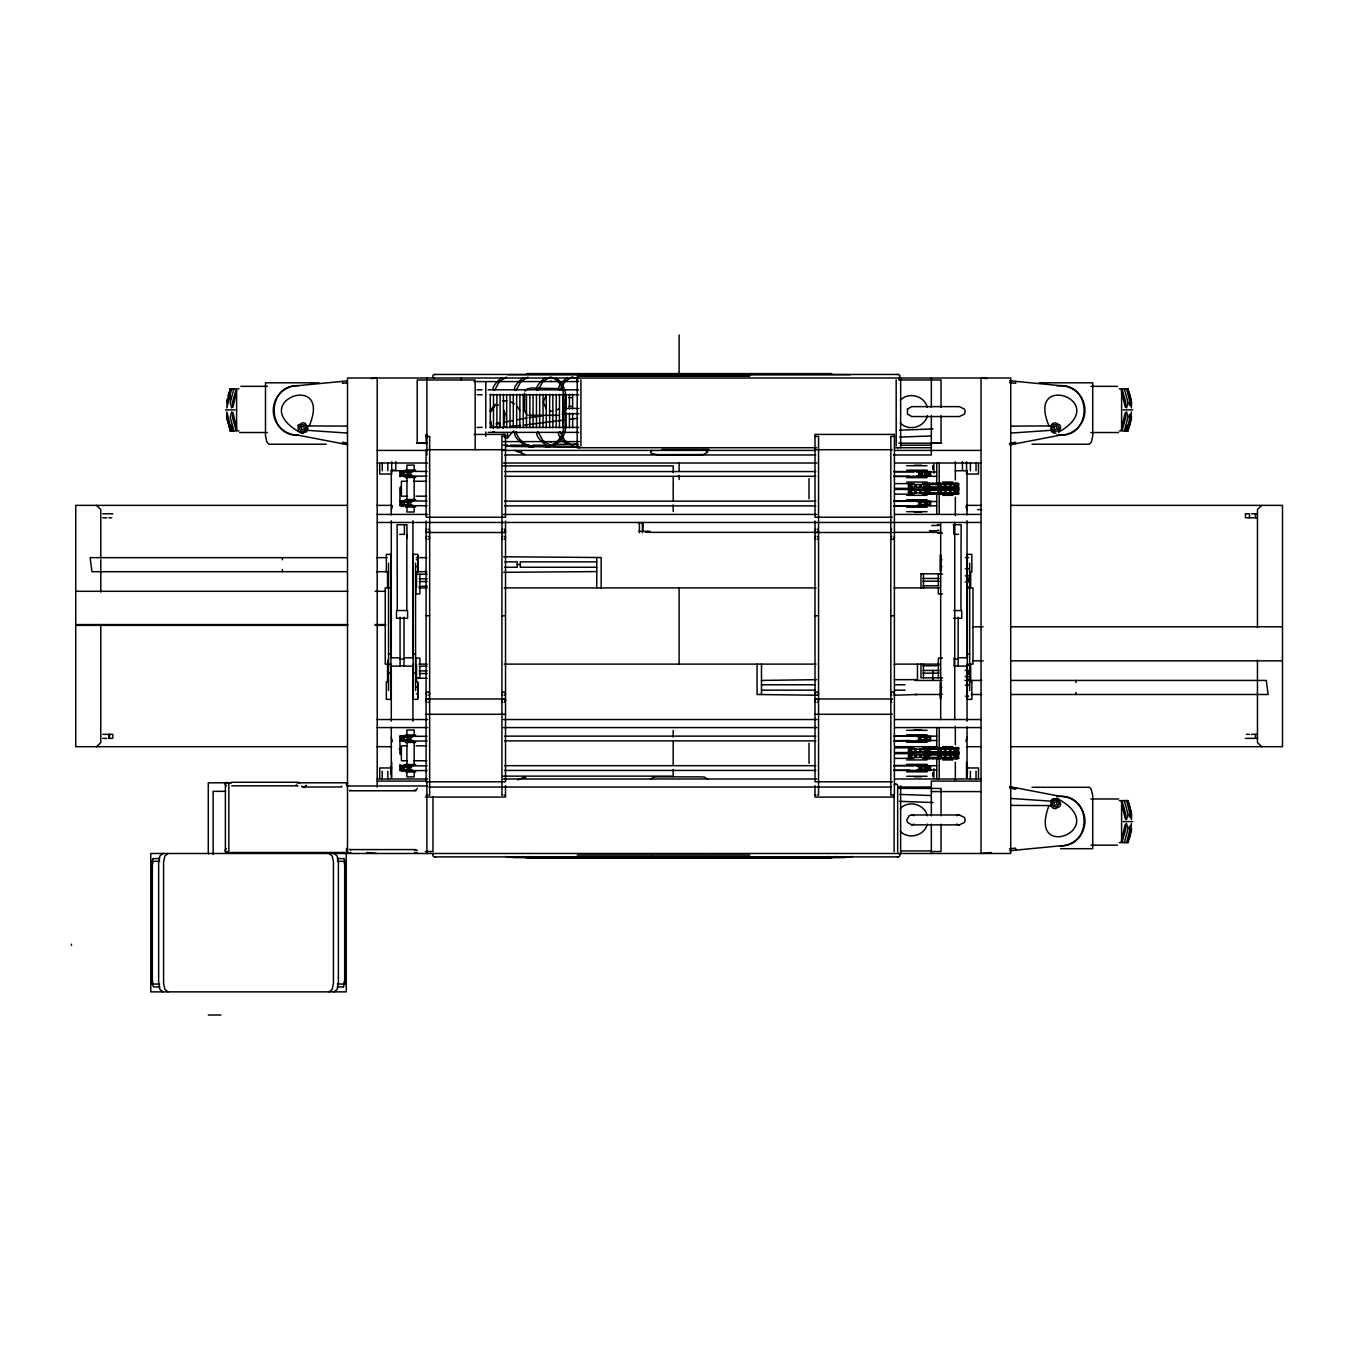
<?xml version="1.0" encoding="UTF-8"?>
<svg xmlns="http://www.w3.org/2000/svg" width="1350" height="1350" viewBox="0 0 1350 1350"><rect width="100%" height="100%" fill="white"/><g stroke="black" fill="none" stroke-linecap="round" stroke-linejoin="round"><path stroke-width="1.5" d="M151.791 864.658L151.791 980.674A8.421 1.789 -90 0 1 151.74 978.497M227.34 399.077L226.851 407.886L231.609 388.884M1129.309 417.032L1129.427 414.45M1130.524 422.483L1131.384 411.902L1126.626 430.903M1129.309 828.731L1129.427 826.149M1130.524 834.199L1131.384 823.618L1126.626 842.619M503.01 428.237A5.67 5.67 0 0 0 503.786 425.419L504.917 414.079M343.507 986.901L345.296 978.683L345.246 864.658A8.421 1.789 -90 0 0 343.507 858.431M226.597 402.604L230.445 388.884L228.066 395.533M1130.169 424.254L1127.773 430.903L1131.638 417.184M1130.169 835.971L1127.773 842.619L1131.638 828.9M229.618 399.549L230.327 396.343M306.484 785.278L305.252 787.421L301.877 786.51M507.516 437.889L507.516 432.641M505.288 531.63L505.288 529.841M505.288 701.663L505.288 699.874M232.909 412.476L232.386 417.032L236.233 430.903L229.871 430.903M1125.326 407.312L1125.849 402.773L1122.002 388.884L1128.347 388.884M1125.326 819.028L1125.849 814.472L1122.002 800.584L1128.347 800.584M490.826 424.069L491.197 422.752M391.281 509.827L392.394 505.963M965.908 741.302L967.039 737.336M236.722 390.538L233.449 405.186L231.677 407.869L230.209 402.604L233.871 388.884M1124.364 430.903L1128.009 417.184L1126.575 411.902L1124.786 414.602L1120.972 430.903L1119.285 430.903M1124.364 842.619L1128.009 828.9L1126.575 823.618L1124.786 826.318L1120.972 842.619L1119.285 842.619M1125.242 430.903L1127.25 425.317M309.319 425.655C332.657 370.609 245.869 400.916 298.907 431.764M1048.916 805.849C1026.827 863.392 1114.121 828.461 1056.898 798.339L1051.701 799.723M927.315 415.766C924.581 427.376 908.499 431.679 900.332 423.006M927.315 824.091C924.581 835.701 908.499 840.004 900.332 831.313M492.767 407.801L490.624 411.817L495.011 405.861M490.118 410.957L495.045 404.274M529.791 856.474L528.542 857.604M562.393 414.534L563.119 407.363M524.914 391.213L527.158 388.969L530.989 388.058L560.638 388.665L562.933 390.285M894.24 784.89L895.877 783.793L897.531 784.89M490.776 420.896L490.354 423.225L493.358 428.49M650.464 779.355L653.721 777.094L656.994 776.858L701.241 776.858L704.498 777.094L707.771 779.355M500.276 426.077L498.741 427.343M647.865 531.377L645.84 532.373M546.024 395.499L543.341 401.996L546.024 408.493M1058.451 432.304L1060.746 427.579L1059.851 425.014L1055.126 422.736L1052.561 423.613L1050.789 425.672L1051.178 430.903L1055.886 433.198M506.993 438.227L513.844 430.785M96.542 746.786L100.778 742.551L100.778 624.561M305.994 786.173L303.851 787.421L301.708 786.173M1261.693 505.373L1257.457 509.591L1257.457 627.581M495.99 423.934L498.319 422.82L500.445 424.288M500.243 426.853L497.914 427.967L495.804 426.499M1059.328 431.764C1112.366 400.916 1025.561 370.609 1048.916 425.655M501.761 377.882C498.842 379.418 489.324 389.256 494.454 390.369L499.416 381.561L506.469 377.123M523.26 377.882C520.341 379.418 510.823 389.256 515.97 390.369L520.931 381.561L527.985 377.123M545.248 377.882C542.329 379.418 532.811 389.256 537.958 390.369L542.919 381.561L549.973 377.123M567.236 377.882C564.317 379.418 554.799 389.256 559.946 390.369L564.908 381.561L571.961 377.123M557.128 409.944L559.018 408.493M900.332 400.174C908.499 391.5 924.581 395.803 927.315 407.413M900.332 808.498C908.499 799.824 924.581 804.127 927.315 815.737M350.848 790.239L349.582 790.509M414.45 849.876L417.352 850.466M153.073 858.701L159.688 858.431M306.534 431.764L301.32 433.164M572.434 445.095L575.336 443.863M652.438 450.411L650.464 452.149L651.341 453.448L656.994 454.646L703.333 454.528L707.771 452.149L705.797 450.411M517.742 779.912L525.116 776.976M706.894 856.524L701.241 857.722M833.119 857.604L835.954 856.474M926.927 492.126L930.572 490.894L930.572 486.54L926.927 485.308M926.927 756.692L930.572 755.46L930.572 751.106L926.927 749.874M492.548 431.966L494.454 431.814M551.947 381.341L550.176 381.341M550.108 441.838L551.897 441.838M911.739 814.961L909.259 815.619L906.778 819.906L907.453 822.386L911.739 824.867L959.394 824.867L964.457 822.386L965.25 819.906L964.457 817.442L959.394 814.961L911.739 814.961L914.203 815.619M911.739 824.867L914.203 824.192M596.751 571.59L503.719 572.333M761.484 680.434L816.75 679.674M163.046 853.487L159.924 855.951L158.642 861.891L158.642 983.441L159.924 989.398L163.046 991.862M167.991 853.487L164.886 855.951L163.586 861.891L163.586 983.441L164.886 989.398L167.991 991.862M329.046 991.862L332.168 989.398L333.45 983.441L333.45 861.891L332.168 855.951L329.046 853.487M334.007 991.862L337.112 989.398L338.394 983.441L338.394 861.891L337.112 855.951L334.007 853.487M956.458 815.619L959.394 814.961M1009.564 443.441L1015.673 442.26L1015.673 443.728M1009.564 444.909L1060.222 435.156C1091.998 436.354 1091.998 384.446 1060.222 385.661L1009.564 380.767M503.685 422.331L513.422 420.508M517.32 419.766L527.04 417.943M544.506 446.377C554.951 446.411 563.76 437.062 563.676 426.718C561.938 411.092 570.712 384.767 550.918 377.089M545.822 447.019C556.605 447.053 565.701 437.4 565.616 426.718C563.507 411.075 572.147 388.344 555.711 377.882M567.321 447.019L572.451 446.327M529.116 417.673L541.586 416.019M565.397 419.867L524.036 425.149M569.548 419.327L577.867 418.23M346.629 380.97L298.012 385.661C266.22 384.446 266.22 436.354 298.012 435.156L347.676 444.724M1009.564 850.736L1060.222 845.842C1091.998 847.041 1091.998 795.15 1060.222 796.348L1009.564 786.594M507.769 374.692L850.466 374.692M852.525 856.541L844.273 857.604L513.962 857.604L505.71 856.541M653.721 374.017L704.498 374.017M371.098 378.608L377.207 378.017L377.207 787.033M346.629 382.944L342.562 383.332L342.562 381.358M1009.564 848.745L1015.673 848.154L1015.673 850.146M991.221 852.508L981.028 853.487L981.028 378.017L987.137 378.608M1051.633 430.279L1011.234 433.046M502.335 427.022L506.284 426.668M510.216 426.33L520.087 425.486M899.522 430.177L933.171 428.946M1010.998 426.111L1051.481 425.925M899.775 437.096L931.331 435.949M965.149 575.927L968.709 575.826M965.149 582.002L968.709 581.901M502.656 400.95L506.841 400.866M306.754 425.925L347.237 426.111M1051.481 805.579L1010.998 805.376M427.123 736.256L410.552 736.341L410.552 741.066L427.123 740.998M427.123 765.821L410.552 765.889L410.552 770.614L427.123 770.546M894.999 735.986L913.832 735.936M894.999 740.711L909.748 740.475M894.999 747.849L913.832 747.816M894.999 752.591L923.079 752.473M894.999 753.654L913.832 753.621M894.999 758.379L913.832 758.346M894.999 765.534L913.832 765.501M894.999 770.259L909.748 770.226M526.584 373.596L831.651 373.596M434.599 374.456L898.239 374.456M577.192 376.228L749.739 376.228M897.261 378.017L347.507 378.017L347.507 853.487L1010.728 853.487L1010.728 378.017L898.914 378.017M898.914 379.991L941.034 379.991L941.034 407.329M474.069 381.577L578.104 381.577M318.887 382.809L265.494 382.809L265.494 436.05L266.878 442.007L268.869 444.218L326.261 444.218M1039.331 382.809L1092.724 382.809L1092.724 436.05L1091.34 442.007L1089.349 444.218L1031.974 444.218M240.773 386.336L267.368 386.336M1090.868 386.336L1117.446 386.336M229.871 388.884L236.233 388.884L232.386 402.773L232.909 407.312M237.246 388.884L238.95 388.884M1119.285 388.884L1120.972 388.884L1124.786 405.186L1126.558 407.869L1128.009 402.604L1124.364 388.884M477.124 389.812L482.136 389.812M488.109 389.812L578.728 389.812M477.124 394.757L482.136 394.757M490.219 394.757L578.728 394.757M568.755 397.659L571.658 397.659M568.755 406.333L571.658 406.333M578.981 408.442L564.3 408.442L564.3 413.741L578.981 413.741M225.484 409.894L235.153 409.894M1123.082 409.894L1132.734 409.894M528.744 415.327L558.596 415.327M477.124 427.427L482.136 427.427M490.219 427.427L578.728 427.427M238.95 430.903L237.246 430.903L233.449 414.602L231.677 411.919L230.209 417.184L233.871 430.903M1128.347 430.903L1121.985 430.903L1125.849 417.032L1125.326 412.476M488.109 432.371L578.728 432.371M239.659 432.523L267.368 432.523M1090.868 432.523L1118.576 432.523M474.171 434.413L505.524 434.413L505.524 517.219L426.094 517.219L426.094 449.719L505.524 449.719M426.094 436.421L429.654 436.421M501.947 436.421L505.507 436.421M814.995 436.421L818.556 436.421M890.831 436.421L894.392 436.421M503.364 441.602L579.251 441.602M426.887 443.053L417.201 443.053L417.201 379.991L475.166 379.991L475.166 449.702M931.348 443.053L941.034 443.053L941.034 415.733M416.576 443.188L426.887 443.188M898.914 443.188L941.642 443.188M577.496 444.302L554.394 444.302L549.619 446.327L579.268 446.968M503.364 445.163L507.583 445.163M510.3 445.163L529.251 445.163M532.879 445.163L546.109 445.163M900.653 445.163L931.348 445.163M511.65 446.377L579.049 446.377M579.386 447.019L506.537 446.327M816.632 447.711L577.192 447.711L577.192 378.017M894.358 447.711L931.348 447.711M661.804 449.381L708.969 449.381M814.995 449.719L892.316 449.719M377.207 450.411L426.887 450.411M503.229 450.411L815.214 450.411M895.067 450.411L981.028 450.411M517.742 451.592L521.758 451.592M504.664 454.967L815.737 454.967M893.514 454.967L931.348 454.967L931.348 415.733M377.207 463.016L427.697 463.016M503.432 463.016L816.919 463.016M894.763 463.016L981.028 463.016M914.304 465.261L921.561 465.261M906.66 465.716L927.079 465.716M503.196 465.868L673.194 465.868L673.194 472.568M405.405 470.002L415.699 470.002M906.66 470.171L927.079 470.171M391.281 470.745L405.051 470.745M955.243 470.745L967.039 470.745M401.423 471.184L403.785 471.184M405.692 471.184L406.907 471.184L406.924 465.092L414.18 465.092L414.18 471.218M409.944 471.184L411.159 471.184M412.644 471.369L399.938 471.369L399.938 476.82M918.287 471.369L919.502 471.369M922.539 471.369L923.754 471.369M924.699 471.369L928.007 471.369M504.546 471.572L815.839 471.572M893.649 471.572L930.572 471.572L930.572 476.297M399.938 471.926L412.358 471.926M913.832 471.774L894.999 471.741M930.572 471.943L936.832 471.943M917.072 472.129L929.492 472.129M411.159 472.483L401.051 472.483L401.051 474.998L411.159 474.998M918.894 472.652L929.492 472.686M918.894 475.166L929.492 475.2M399.938 475.554L412.358 475.554M917.072 475.757L929.492 475.757M399.938 476.077L412.644 476.111M401.423 476.297L403.785 476.297M405.692 476.297L406.907 476.297M409.944 476.297L411.159 476.297M504.546 476.297L815.839 476.297M893.649 476.297L936.832 476.297M405.405 477.478L415.699 477.478M906.66 477.647L927.079 477.647M407.194 481.258L401.389 481.258L401.389 496.176L407.194 496.176M413.488 481.258L426.752 481.258M906.66 482.051L927.079 482.051M942.587 482.051L952.881 482.051M924.699 483.249L927.045 483.249M928.716 483.233L929.981 483.233M932.31 483.233L933.559 483.233M935.888 483.233L937.136 483.233M939.482 483.233L940.731 483.233M943.11 483.233L944.359 483.233M947.413 483.233L948.628 483.233M951.666 483.233L952.881 483.233M954.787 483.233L957.15 483.233M922.725 483.452L958.618 483.418L958.618 488.194L923.704 488.16M894.999 483.604L913.832 483.654M923.265 483.975L958.618 483.975M957.471 484.532L908.432 484.532L908.432 487.046L957.471 487.046M923.265 487.603L958.618 487.603M912.786 487.856L923.079 487.856M894.999 488.346L913.832 488.379M894.999 489.409L913.832 489.443M923.704 489.223L958.618 489.223L958.618 493.982L954.45 493.982M912.786 489.51L923.079 489.51M923.265 489.78L958.618 489.78M957.471 490.337L908.432 490.337L908.432 492.851L957.471 492.851M926.724 492.868L928.53 492.868M923.265 493.391L958.618 493.391M922.674 493.425L928.53 493.425M958.618 493.948L922.725 493.948L929.981 494.151M894.999 494.134L913.832 494.184M932.31 494.151L933.559 494.151M935.888 494.151L937.136 494.151M939.482 494.151L940.731 494.151M943.11 494.151L944.359 494.151M947.413 494.151L948.628 494.151M951.666 494.151L952.881 494.151M906.66 495.315L927.079 495.315M942.587 495.315L952.881 495.315M416.053 496.176L426.752 496.176M405.405 499.568L415.699 499.568M906.66 499.736L927.079 499.736M399.938 500.934L412.644 500.934M918.287 500.934L919.502 500.934M922.539 500.934L923.754 500.934M924.699 500.934L928.007 500.934M504.546 501.137L815.839 501.137M893.649 501.137L930.572 501.137L930.572 505.845M399.938 501.491L412.644 501.491M894.999 501.289L913.832 501.322M930.572 501.491L936.832 501.491M917.072 501.677L929.492 501.677M411.159 502.048L401.051 502.048L401.051 504.562L411.159 504.562M919.401 502.2L929.492 502.234M919.147 504.714L929.492 504.748M399.938 505.102L412.358 505.102M347.423 505.373L75.735 505.373L75.735 746.685L347.423 746.685M376.903 505.373L391.635 505.373M917.072 505.305L929.492 505.305M966.6 505.373L981.332 505.373M1010.812 505.373L1282.5 505.373L1282.5 746.685L1010.812 746.685M412.644 505.659L399.938 505.659L399.938 490.556M401.423 505.862L403.785 505.862M405.692 505.862L406.907 505.862M409.944 505.862L411.159 505.862M504.546 505.862L815.839 505.862M893.649 505.862L936.832 505.845M405.405 507.026L415.699 507.026M906.66 507.195L927.079 507.195M977.501 509.591L981.737 509.591M906.66 511.684L927.079 511.684M914.304 512.173L921.561 512.173M102.769 513.776L112.793 513.776M1246.455 513.759L1249.459 513.759L1249.459 517.776M1251.484 513.759L1257.457 513.759M377.207 514.417L427.697 514.417M503.432 514.417L816.919 514.417M894.763 514.417L981.028 514.417M892.316 517.219L814.995 517.219L814.995 434.413L894.409 434.413L894.392 794.627M102.769 517.809L106.751 517.809M108.776 517.809L111.78 517.809M1257.457 517.776L1245.442 517.776L1245.442 513.759M377.207 522.467L981.028 522.467M638.752 523.462L639.613 523.462M642.178 523.462L643.039 523.462L642.887 531.377M937.474 524.542L938.976 524.542M953.235 524.728L961.116 524.728L960.93 610.554L953.809 610.554M931.686 525.487L939.516 525.487M937.474 530.297L938.976 530.297M929.458 530.736L936.883 530.736M638.752 531.377L640.896 531.377M642.127 531.377L650.059 531.377M930.015 531.697L931.247 531.697L930.538 530.736M647.831 532.373L816.413 532.373M893.936 532.373L941.507 532.373M426.094 532.508L505.524 532.508M814.995 532.508L892.316 532.508M937.474 533.064L941.946 533.064M938.976 533.166L941.946 533.166M399.668 534.347L404.426 534.347L404.426 524.728M958.551 534.347L953.809 534.347L953.809 524.728M417.741 555.441L417.741 570.881M940.494 555.441L940.494 570.881M503.719 556.774L601.155 557.533L601.155 587.908M347.254 557.651L90.129 557.651L91.935 571.708L347.254 571.708M376.549 557.651L387.011 557.651M416.306 557.651L426.769 557.651M965.334 557.617L968.709 557.617M416.256 559.794L417.741 559.794M940.494 559.794L941.979 559.794M504.833 561.87L517.236 561.87L517.236 567.253L504.833 567.253M596.751 561.87L520.29 561.87L520.29 567.253L596.751 567.253M517.236 564.553L520.29 564.553M416.256 566.528L417.741 566.528M940.494 566.528L941.979 566.528M965.334 568.704L968.709 568.704M376.549 571.708L387.011 571.708M416.306 571.708L426.769 571.708M388.53 571.978L386.353 571.978L386.353 554.344L390.909 554.344L390.909 699.367L386.353 699.367L386.353 681.733L388.53 681.733M415.564 571.978L417.741 571.978L417.741 554.344L413.184 554.344L413.184 699.367L417.741 699.367L417.741 681.733L415.564 681.733M969.688 571.978L971.865 571.978L971.865 554.344L967.326 554.344L967.326 699.367L971.865 699.367L971.865 681.733L969.688 681.733M941.136 573.801L920.97 573.801L920.97 587.908M415.733 574.206L427.174 574.206M920.97 574.206L923.451 574.206L923.451 587.908M942.502 574.206L938.351 574.206L938.351 584.837M922.978 578.458L939.043 578.458M419.192 578.88L427.224 578.88M922.995 581.158L939.127 581.158M419.108 581.563L427.174 581.563M922.978 585.833L939.043 585.833M419.192 586.237L427.224 586.237M388.53 587.267L387.551 587.267L387.551 571.708M415.564 587.267L416.543 587.267L416.543 571.708M967.326 587.267L970.684 587.267L970.684 571.708M389.441 587.908L385.239 587.908L385.239 664.116L389.441 664.116M418.837 587.908L427.224 587.908M504.225 587.908L816.075 587.908M894.037 587.908L939.397 587.908M966.684 587.908L972.996 587.908L972.996 664.116L968.794 664.116M76.326 591.3L347.76 591.3M375.114 591.3L385.627 591.3M942.502 593.933L938.351 593.933L938.351 587.908M426.094 615.752L429.654 615.752M501.947 615.752L505.507 615.752M814.995 615.752L818.556 615.752M890.831 615.752L894.392 615.752M953.404 618.3L961.723 618.3L961.723 610.554M76.326 624.561L347.76 624.561M375.114 624.561L385.627 624.561M76.326 625.354L347.76 625.354M375.114 625.354L385.627 625.354M972.608 626.788L983.121 626.788M1010.475 626.788L1281.909 626.788M388.53 654.159L390.909 654.159M413.184 654.159L415.564 654.159M967.326 654.159L969.688 654.159M390.909 657.788L400.073 657.788M404.021 657.788L413.184 657.788M958.162 657.788L967.326 657.788M942.502 658.074L938.351 658.074L938.351 664.116M400.073 659.171L403.768 659.171M954.197 659.171L958.162 659.171M972.608 660.842L983.121 660.842M1010.475 660.842L1281.909 660.842M418.837 664.116L427.224 664.116M504.225 664.116L816.075 664.116M894.037 664.116L939.397 664.116M388.53 665.162L387.551 665.162L387.551 680.737L388.53 680.737M415.564 665.162L416.543 665.162L416.543 680.737L415.564 680.737M967.326 665.162L970.684 665.162L970.684 680.737L969.688 680.737M400.073 665.803L404.021 665.803M922.978 665.786L939.043 665.786M954.197 665.803L958.162 665.803M390.909 666.107L400.073 666.107L400.073 617.186M413.184 666.107L404.021 666.107L404.021 617.186M967.326 666.107L958.162 666.107L958.162 617.186M419.192 666.191L427.224 666.191M922.995 670.461L939.127 670.461M419.108 670.866L427.174 670.866M388.53 673.161L390.909 673.161M413.184 673.161L415.564 673.161M922.978 673.144L939.043 673.144M419.192 673.549L427.224 673.549M415.733 677.818L419.884 677.818L419.884 667.187M942.502 677.818L920.97 677.818L920.97 664.116M417.099 678.223L427.174 678.223M894.375 679.674L917.46 679.674M914.76 680.434L941.929 680.434M964.946 680.434L981.686 680.434M1010.981 680.434L1266.3 680.434L1268.106 694.491L1010.981 694.491M417.741 682.83L417.741 698.271M940.494 682.83L940.494 698.271M761.484 684.771L815.214 684.771M894.729 684.771L905.057 684.771M965.334 685.007L968.709 685.007M416.256 687.184L417.741 687.184M940.494 687.184L941.979 687.184M761.484 690.154L815.214 690.154M894.729 690.154L905.057 690.154M416.256 693.917L417.741 693.917M940.494 693.917L941.979 693.917M816.75 695.233L757.08 694.491L757.08 664.116M914.76 694.491L941.929 694.491M971.224 694.491L981.686 694.491M894.375 695.233L917.46 694.491M965.334 696.094L968.709 696.094M426.094 698.979L505.524 698.979M814.995 698.979L892.316 698.979M426.094 714.285L505.524 714.285M814.995 714.285L892.316 714.285M377.207 719.533L427.697 719.533M503.432 719.533L816.919 719.533M894.763 719.533L981.028 719.533M377.207 727.583L427.697 727.583M503.432 727.583L816.919 727.583M894.763 727.583L981.028 727.583M914.304 729.827L921.561 729.827M906.66 730.316L927.079 730.316M102.769 734.366L112.793 734.366L112.793 738.399M1246.455 734.349L1249.459 734.349M1251.484 734.349L1257.457 734.349M405.405 734.974L415.699 734.974M906.66 734.805L927.079 734.805M404.123 735.936L399.938 735.936L399.938 750.971M918.287 735.936L919.502 735.936M922.539 735.936L923.754 735.936M924.699 735.936L928.007 735.936M399.938 736.341L412.644 736.341M504.546 736.138L815.839 736.138M893.649 736.138L936.832 736.155M917.072 736.695L929.492 736.695M399.938 736.898L412.358 736.898M929.492 737.252L921.054 737.252L921.037 739.783L929.492 739.766M411.159 737.438L401.051 737.438L401.051 739.952L411.159 739.952M919.147 737.269L922.793 737.269M924.058 737.269L925.206 737.269L925.206 739.783L924.058 739.783M926.893 737.269L926.893 739.783M1245.442 738.366L1257.457 738.366M102.769 738.399L106.751 738.399M111.78 738.399L108.776 738.399L108.776 734.366M919.401 739.783L922.793 739.783M917.072 740.323L929.492 740.323M412.644 740.509L399.938 740.542L404.123 741.285M930.572 740.509L936.832 740.509M504.546 740.863L815.839 740.863M893.649 740.863L930.572 740.863L930.572 736.155M399.938 741.066L412.644 741.066M918.287 741.066L919.502 741.066M922.539 741.066L923.754 741.066M924.699 741.066L928.007 741.066M401.423 741.268L403.785 741.268M405.692 741.268L406.907 741.268M409.944 741.268L411.159 741.268M906.66 742.264L927.079 742.264M405.405 742.433L415.699 742.433M407.194 745.824L401.389 745.824L401.389 760.742L407.194 760.742M416.053 745.824L426.752 745.824M376.903 746.685L391.635 746.685M894.983 746.685L937.103 746.685M942.587 746.685L952.881 746.685M966.6 746.685L981.332 746.685M954.45 747.63L958.618 747.63L958.618 752.355M924.699 747.816L927.045 747.816M928.716 747.849L929.981 747.849M932.31 747.849L933.559 747.849M935.888 747.849L937.136 747.849M939.482 747.849L940.731 747.849M943.11 747.849L944.359 747.849M947.413 747.849L948.628 747.849M951.666 747.849L952.881 747.849M954.787 747.849L957.15 747.849M922.725 748.018L958.618 748.052M922.674 748.575L958.618 748.592M399.06 749.081L399.938 748.929M957.471 749.149L908.432 749.149L908.432 751.663L957.471 751.663M923.265 752.22L958.618 752.22M923.704 752.777L958.618 752.777M923.704 753.84L958.618 753.84M912.786 754.144L958.618 754.397M957.471 754.954L908.432 754.954L908.432 757.468L957.471 757.468M923.265 758.025L958.618 758.025L958.618 753.418M954.45 758.16L958.618 758.16M922.725 758.548L958.618 758.565M924.699 758.751L927.045 758.751M928.716 758.767L929.981 758.767M932.31 758.767L933.559 758.767M935.888 758.767L937.136 758.767M939.482 758.767L940.731 758.767M943.11 758.767L944.359 758.767M947.413 758.767L948.628 758.767M951.666 758.767L952.881 758.767M954.787 758.767L957.15 758.767M906.66 759.949L927.079 759.949M942.587 759.949L952.881 759.949M413.488 760.742L426.752 760.742M405.405 764.522L415.699 764.522M906.66 764.353L927.079 764.353M399.938 765.501L404.123 765.501M918.287 765.501L919.502 765.501M922.539 765.501L923.754 765.501M924.699 765.501L928.007 765.501M399.938 765.889L412.644 765.889M504.546 765.686L815.839 765.686M893.649 765.686L936.832 765.703M399.938 766.446L412.358 766.446M917.072 766.243L929.492 766.243M411.159 767.002L401.051 767.002L401.051 769.517L411.159 769.517M918.894 766.834L929.492 766.8M391.702 767.964L379.721 767.964L379.721 777.752M966.533 767.964L978.497 767.964L978.497 777.752M921.054 769.314L929.492 769.314M918.894 769.348L922.101 769.348L922.016 766.834M923.991 769.348L926.168 769.348L926.168 766.834M926.556 769.348L928.378 769.348L928.378 766.834M917.072 769.871L929.492 769.871M399.938 764.708L399.938 770.226L412.358 770.074M930.572 770.057L936.832 770.057M399.938 770.226L404.123 770.226M504.546 770.428L815.839 770.428M893.649 770.428L930.572 770.428L930.572 765.703M399.938 770.614L412.644 770.614M918.287 770.631L919.502 770.631M922.539 770.631L923.754 770.631M924.699 770.631L928.007 770.631M401.423 770.816L403.785 770.816M405.692 770.816L406.907 770.816L406.924 776.908L414.18 776.908L414.18 770.783M409.944 770.816L411.159 770.816M906.66 771.829L927.079 771.829M405.405 771.981L415.699 771.981M503.196 776.132L673.194 776.132L673.194 769.433M906.66 776.267L927.079 776.267M914.304 776.739L921.561 776.739M522.281 778.089L526.028 778.089M377.207 778.984L427.697 778.984M503.432 778.984L816.919 778.984M894.763 778.984L981.028 778.984M377.207 781.093L426.887 781.093L426.887 853.487M981.028 781.093L931.348 781.093L931.348 815.771M892.316 781.785L814.995 781.785L814.995 521.049M231.711 782.798L208.288 782.798L208.288 853.875M296.713 782.798L347.692 782.798M231.761 785.835L297.877 785.835M347.507 785.97L426.921 785.97M428.996 787.033L891.405 787.033M897.716 787.033L931.348 787.033M1031.974 787.286L1089.349 787.286L1091.036 788.839L1092.724 795.437L1092.724 848.694L1060.661 848.694M898.914 788.316L941.034 788.451L941.034 815.771M349.582 790.763L415.699 790.763L417.352 788.299M225.619 791.336L213.131 791.336L213.131 854.415M931.348 791.589L981.028 791.589M426.094 795.083L426.988 795.083M428.777 795.083L429.654 795.083M501.947 795.083L502.824 795.083M504.613 795.083L505.507 795.083M814.995 795.083L815.889 795.083M817.661 795.083L818.556 795.083M890.831 795.083L891.726 795.083M892.62 795.083L894.392 795.083M425.334 797.074L505.524 797.074L505.524 785.616M894.409 797.074L814.995 797.074L814.995 785.616M1090.868 798.981L1118.576 798.981M1119.285 800.584L1120.972 800.584L1124.786 816.902L1126.558 819.585L1128.009 814.32L1124.364 800.584M1123.082 821.61L1132.734 821.61M1128.347 842.619L1121.985 842.619L1125.849 828.731L1125.326 824.192M1090.868 845.167L1117.446 845.167M349.582 849.589L415.699 849.589M900.653 850.922L931.348 850.922M425.334 851.496L432.979 851.496L432.979 797.074M931.348 851.496L941.034 851.496L941.034 824.175M347.692 852.491L225.382 852.491L225.382 782.798M577.192 855.107L749.739 855.107M434.599 856.879L898.239 856.879M526.584 857.908L831.651 857.908M337.348 858.431L343.963 858.701M159.688 861.3L153.529 861.3A5.535 1.181 -90 0 0 152.347 866.852L152.347 978.497A5.535 1.181 -90 0 0 153.529 984.032L159.688 984.032M337.348 861.3L343.507 861.3A5.535 1.181 -90 0 1 344.689 866.852L344.689 978.497A5.535 1.181 -90 0 1 343.507 984.032L337.348 984.032M159.705 986.901L153.495 986.901L151.976 982.716M337.348 986.901L343.541 986.901M208.288 1015.014L220.961 1015.014M894.999 476.466L909.748 476.499M894.999 506.014L909.748 506.064M427.123 471.454L410.552 471.369L410.552 476.111L427.123 476.179M427.123 501.002L410.552 500.934L410.552 505.659L427.123 505.744M965.149 670.427L968.709 670.528M965.149 676.519L968.709 676.603M346.984 433.046L306.602 430.279M899.775 794.391L931.331 795.555M1011.234 798.458L1051.633 801.225M899.522 801.326L933.171 802.541M656.994 857.722L651.341 856.524M498.083 423.444L500.361 425.064M1009.564 382.742L1015.673 383.332L1015.673 381.358M367.014 852.508L377.207 853.487M550.142 410.873L552.521 411.176M534.482 446.377C525.892 446.327 518.147 440.066 515.97 431.814C509.861 435.392 526.871 449.061 533.166 447.019M508.022 445.719L512.983 446.377M346.629 443.036L342.562 442.26L342.562 443.728M1009.564 788.062L1015.673 789.244L1015.673 787.776M349.582 849.352L350.848 849.876M956.458 824.192L959.394 824.867M514.772 450.411L525.116 454.528M522.281 856.474L525.116 857.604M572.434 377.089L575.336 378.321M571.961 445.061L564.908 440.623L559.946 431.814C554.799 432.928 564.317 442.766 567.236 444.302M551.509 445.719L542.919 440.623L537.958 431.814C533.064 434.683 544.708 445.804 550.024 446.327M829.693 857.604L828.444 856.474M510.907 401.878L514.569 403.903M1051.701 431.764L1054.114 433.164M527.158 415.024L524.61 411.193L524.61 393.103M414.45 790.239L415.699 790.509M297.202 785.7L296.241 784.738M1261.693 746.786L1257.457 742.551L1257.457 682.56M96.542 505.373L100.778 509.591L100.778 557.871M517.573 406.806L519.733 410.4M504.006 418.787L504.377 420.154M1130.169 395.533L1127.773 388.884L1131.638 402.604L1131.384 407.886L1126.626 388.884M1130.169 807.249L1127.773 800.584L1131.638 814.32L1131.384 819.602L1126.626 800.584M230.985 425.317L232.976 430.903M231.609 430.903L226.851 411.919L226.597 417.184L230.445 430.903L226.597 417.184M965.908 506.216L967.039 510.165M391.281 737.691L392.394 741.555M1130.524 397.305L1131.249 400.832M1130.524 809.004L1131.249 812.548M504.208 410.383L505.001 414.568M1129.309 402.773L1129.427 405.354M1129.309 814.472L1129.427 817.054M1257.457 660.049L1257.457 681.683M1255.466 513.759L1255.466 517.776M1255.466 734.349L1255.466 738.366M1121.614 391.348L1121.614 427.511M1121.614 803.976L1121.614 840.156M1075.849 680.434L1075.849 682.56M1075.849 692.364L1075.849 694.491M978.497 464.231L978.497 474.036L966.533 474.036L966.533 461.852M976.033 462.881L976.033 470.779M976.033 771.221L976.033 779.119M970.38 462.881L970.38 470.779M970.38 771.221L970.38 779.119M969.688 563.169L969.688 690.542M968.709 578.036L968.709 580.5M968.709 671.929L968.709 674.392M968.709 679.067L968.709 680.467M967.41 766.462L967.41 773.786M967.039 470.205L967.039 514.941M967.039 520.796L967.039 658.058M967.039 664.166L967.039 721.187M967.039 726.823L967.039 778.022M966.533 762.227L966.533 777.752M962.466 461.599L962.466 470.205M957.217 484.532L957.217 487.046M957.217 490.337L957.217 492.851M957.217 749.149L957.217 751.663M957.217 754.954L957.217 757.468M956.88 484.532L956.88 487.046M956.88 490.337L956.88 492.851M956.88 749.149L956.88 751.663M956.88 754.954L956.88 757.468M955.344 461.734L955.344 479.908M955.344 497.222L955.344 515.649M955.344 726.351L955.344 744.761M955.344 762.092L955.344 780.266M955.007 484.532L955.007 487.046M955.007 490.337L955.007 492.851M954.754 522.467L954.754 719.533M955.007 749.149L955.007 751.663M955.007 754.954L955.007 757.468M954.197 657.788L954.197 666.107M954.096 484.532L954.096 487.046M954.096 490.337L954.096 492.851M954.096 749.149L954.096 751.663M954.096 754.954L954.096 757.468M950.839 484.532L950.839 487.046M950.839 490.337L950.839 492.851M950.839 749.149L950.839 751.663M950.839 754.954L950.839 757.468M949.607 484.532L949.607 487.046M949.607 490.337L949.607 492.851M949.607 749.149L949.607 751.663M949.607 754.954L949.607 757.468M945.844 484.532L945.844 487.046M945.844 490.337L945.844 492.851M945.844 749.149L945.844 751.663M945.844 754.954L945.844 757.468M944.612 484.532L944.612 487.046M944.612 490.337L944.612 492.851M944.612 749.149L944.612 751.663M944.612 754.954L944.612 757.468M941.355 484.532L941.355 487.046M941.355 490.337L941.355 492.851M941.355 749.149L941.355 751.663M941.355 754.954L941.355 757.468M940.697 522.467L940.697 719.533M940.444 484.532L940.444 487.046M940.444 490.337L940.444 492.851M940.494 554.344L940.494 571.978M940.494 681.733L940.494 699.367M940.444 749.149L940.444 751.663M940.444 754.954L940.444 757.468M939.212 463.016L939.212 483.57M939.212 493.864L939.212 514.417M939.212 727.583L939.212 748.136M939.212 758.43L939.212 778.984M938.571 484.532L938.571 487.046M938.571 490.337L938.571 492.851M938.571 749.149L938.571 751.663M938.571 754.954L938.571 757.468M938.233 484.532L938.233 487.046M938.233 490.337L938.233 492.851M938.351 667.187L938.351 677.818M938.233 749.149L938.233 751.663M938.233 754.954L938.233 757.468M936.731 463.016L936.731 484.515M936.731 492.919L936.731 514.417M936.731 727.583L936.731 749.081M936.731 757.485L936.731 778.984M933.862 464.231L933.862 473.158M933.862 768.842L933.862 777.752M932.867 670.191L932.867 680.316M932.732 465.682L932.732 469.344M932.732 772.656L932.732 776.317M931.348 378.017L931.331 407.379M931.331 824.124L931.348 853.487M929.677 471.943L928.986 475.656M929.677 486.54L929.677 488.16M929.677 501.491L928.986 505.204M929.677 740.509L928.986 736.779M929.677 753.84L929.677 755.46M929.677 770.057L928.986 766.344M928.986 489.274L928.986 490.252M928.986 751.748L928.986 752.709M928.378 472.652L928.378 475.166M928.058 472.652L928.058 475.166M928.058 766.834L928.058 769.348M927.416 484.532L927.416 487.046M927.416 490.337L927.416 492.851M927.416 502.2L927.416 504.714M927.416 749.149L927.416 751.663M927.416 754.954L927.416 757.468M927.079 484.532L927.079 487.046M927.079 490.337L927.079 492.851M927.079 502.2L927.079 504.714M927.079 737.269L927.079 739.783M927.079 749.149L927.079 751.663M927.079 754.954L927.079 757.468M926.168 472.652L926.168 475.166M925.256 472.652L925.256 475.166M925.256 766.834L925.256 769.348M925.206 484.532L925.206 487.046M925.206 490.337L925.206 492.851M925.206 502.2L925.206 504.714M925.206 749.149L925.206 751.663M925.206 754.954L925.206 757.468M924.294 484.532L924.294 487.046M924.294 490.337L924.294 492.851M924.294 502.2L924.294 504.714M924.294 737.269L924.294 739.783M924.294 749.149L924.294 751.663M924.294 754.954L924.294 757.468M923.451 664.116L923.451 677.818M922.016 472.652L922.016 475.166M921.037 484.532L921.037 487.046M921.037 490.337L921.037 492.851M921.037 502.2L921.037 504.714M921.037 749.149L921.037 751.663M921.037 754.954L921.037 757.468M920.767 472.652L920.767 475.166M920.767 766.834L920.767 769.348M919.806 484.532L919.806 487.046M919.806 490.337L919.806 492.851M919.806 502.2L919.806 504.714M919.806 737.269L919.806 739.783M919.806 749.149L919.806 751.663M919.806 754.954L919.806 757.468M918.894 471.572L918.894 476.297M918.894 501.137L918.894 505.862M918.894 736.138L918.894 740.863M918.894 765.686L918.894 770.428M917.46 664.116L917.46 680.434M916.043 484.532L916.043 487.046M916.043 490.337L916.043 492.851M916.043 749.149L916.043 751.663M916.043 754.954L916.043 757.468M914.811 484.532L914.811 487.046M914.811 490.337L914.811 492.851M914.811 749.149L914.811 751.663M914.811 754.954L914.811 757.468M911.554 484.532L911.554 487.046M911.554 490.337L911.554 492.851M911.554 749.149L911.554 751.663M911.554 754.954L911.554 757.468M910.642 484.532L910.642 487.046M910.642 490.337L910.642 492.851M910.642 749.149L910.642 751.663M910.642 754.954L910.642 757.468M909.748 483.654L909.748 488.379M909.748 489.443L909.748 494.184M909.748 747.816L909.748 752.558M909.748 753.621L909.748 758.346M908.769 484.532L908.769 487.046M908.769 490.337L908.769 492.851M908.769 749.149L908.769 751.663M908.769 754.954L908.769 757.468M900.653 378.017L900.653 447.711M900.653 785.767L900.653 853.487M899.37 378.017L899.37 379.991M897.666 785.565L897.666 851.681M896.181 379.806L896.181 445.922M894.105 795.842L894.105 851.681M890.831 436.877L890.831 794.627M818.556 436.877L818.556 794.627M809.021 478.626L809.021 498.808M809.021 743.192L809.021 763.374M761.484 664.116L761.484 694.491M679.117 587.908L679.117 664.116M679.117 334.986L679.117 374.777M679.117 462.746L679.117 471.116M679.117 475.301L679.117 479.503M673.194 477.292L673.194 500.141M673.194 504.866L673.194 511.566M673.194 730.434L673.194 737.117M673.194 741.859L673.194 764.708M642.381 522.467L642.381 532.761M639.411 522.467L639.411 532.761M596.751 557.533L596.751 587.908M580.922 379.806L580.922 445.922M572.653 394.267L572.653 408.898M572.653 413.083L572.653 427.714M569.43 394.267L569.43 408.898M569.43 413.083L569.43 427.714M566.055 394.267L566.055 408.898M566.055 413.083L566.055 427.714M563.119 397.659L563.119 406.333M562.832 394.267L562.832 427.714M559.457 394.267L559.457 427.714M556.234 394.267L556.234 427.714M552.859 394.267L552.859 427.714M549.636 394.267L549.636 427.714M546.261 394.267L546.261 427.714M543.054 394.267L543.054 427.714M539.663 394.267L539.663 427.714M536.456 394.267L536.456 427.714M533.081 394.267L533.081 427.714M529.858 394.267L529.858 427.714M526.483 394.267L526.483 427.714M523.26 394.267L523.26 427.714M519.885 394.267L519.885 427.714M516.662 394.267L516.662 427.714M513.287 394.267L513.287 427.714M510.064 394.267L510.064 427.714M506.689 394.267L506.689 427.714M505.524 521.049L505.524 781.785L426.094 781.785L426.094 521.049M503.466 394.267L503.466 427.714M501.947 436.877L501.947 794.627M500.091 394.267L500.091 427.714M496.884 394.267L496.884 427.714M493.493 394.267L493.493 427.714M490.286 394.267L490.286 427.714M485.798 382.387L485.798 428.017M485.798 431.933L485.798 436.421M461.346 378.017L461.346 379.991M429.654 436.877L429.654 794.627M426.887 378.017L426.887 454.967M426.094 434.413L426.094 443.981M419.884 574.206L419.884 584.837M419.884 587.908L419.884 593.933L415.733 593.933L415.733 586.659M419.884 664.116L419.884 658.074L415.733 658.074L415.733 665.364M415.564 563.169L415.564 690.542M414.18 477.326L414.18 499.77M414.18 507.921L414.18 512.004L406.924 512.004L406.924 507.921M414.18 734.062L414.18 729.996L406.924 729.996L406.924 734.062M414.18 742.23L414.18 764.674M412.914 520.796L412.914 658.058M412.914 664.369L412.914 721.187M408.662 472.483L408.662 474.998M408.662 502.048L408.662 504.562M408.662 737.438L408.662 739.952M408.662 767.002L408.662 769.517M407.582 610.554L407.582 618.3L396.512 618.3L396.512 610.554M407.43 472.483L407.43 474.998M407.43 502.048L407.43 504.562M407.43 737.438L407.43 739.952M407.43 767.002L407.43 769.517M406.924 477.326L406.924 499.77M406.974 538.245L406.974 524.728L397.119 524.728L397.288 610.554L406.806 610.554L406.806 534.347M406.924 742.23L406.924 764.674M404.173 472.483L404.173 474.998M404.123 475.723L404.123 476.82M404.123 500.226L404.123 501.525M404.173 502.048L404.173 504.562M404.173 737.438L404.173 739.952M404.123 764.708L404.123 766.007M404.173 767.002L404.173 769.517M403.262 472.483L403.262 474.998M403.262 502.048L403.262 504.562M403.262 737.438L403.262 739.952M403.262 767.002L403.262 769.517M401.389 472.483L401.389 474.998M401.389 502.048L401.389 504.562M401.389 737.438L401.389 739.952M401.389 767.002L401.389 769.517M395.769 461.599L395.769 470.205L391.281 470.205L391.281 514.941M391.702 461.852L391.702 474.036L379.721 474.036L379.721 464.231M391.702 762.227L391.702 777.752M391.281 520.796L391.281 658.058M391.281 664.369L391.281 721.187M391.281 727.228L391.281 778.022M390.707 766.462L390.707 773.786M388.53 563.169L388.53 690.542M387.838 462.881L387.838 470.779M387.821 660.015L387.821 663.862M387.838 771.221L387.838 779.119M382.202 462.881L382.202 470.779M382.202 771.221L382.202 779.119M341.719 786.139L341.719 786.999L304.121 786.999L304.121 786.139M282.386 557.651L282.386 559.794M282.386 569.582L282.386 571.708M236.604 391.348L236.604 427.511M228.825 784.215L228.825 850.331M109.553 734.366L109.553 738.399M100.778 559.794L100.778 592.093M71.466 944.19L71.466 945.388M891.743 532.271A1.789 1.789 0 0 1 891.743 529.183M817.678 702.304A1.789 1.789 0 0 0 818.336 701.663L818.336 699.874A1.789 1.789 0 0 0 817.678 699.233M815.889 702.304A1.789 1.789 0 0 1 815.889 699.233M815.889 695.199A1.789 1.704 0 0 1 815.4 692.634A1.789 1.704 0 0 1 818.134 692.634A1.789 1.704 0 0 1 817.661 695.199M817.678 532.271A1.789 1.789 0 0 0 818.336 531.63L818.336 529.841A1.789 1.789 0 0 0 817.678 529.183M815.889 532.271A1.789 1.789 0 0 1 815.889 529.183M817.661 536.304A1.789 1.704 0 0 1 817.661 539.241M815.889 539.241A1.789 1.704 0 0 1 815.889 536.304M891.743 702.304A1.789 1.789 0 0 1 891.743 699.233M891.726 695.199A1.789 1.704 0 0 1 891.067 692.871A1.789 1.704 0 0 1 893.498 692.246A1.789 1.704 0 0 1 894.156 694.575M894.156 536.929A1.789 1.704 0 0 1 892.62 539.477M891.726 539.241A1.789 1.704 0 0 1 891.726 536.304M502.183 435.307A1.789 1.789 0 0 1 504.984 434.936A1.789 1.789 0 0 1 504.613 437.737M504.63 529.183A1.789 1.789 0 0 1 504.63 532.271M502.841 532.271A1.789 1.789 0 0 1 502.841 529.183M428.794 702.304A1.789 1.789 0 0 0 429.435 701.663L429.435 699.874A1.789 1.789 0 0 0 428.794 699.233M427.005 702.304A1.789 1.789 0 0 1 427.005 699.233M426.988 695.199A1.789 1.704 0 0 1 426.516 692.634A1.789 1.704 0 0 1 429.249 692.634A1.789 1.704 0 0 1 428.777 695.199M426.988 437.737A1.789 1.789 0 0 1 426.988 434.666M428.794 532.271A1.789 1.789 0 0 0 429.435 531.63L429.435 529.841A1.789 1.789 0 0 0 428.794 529.183M427.005 532.271A1.789 1.789 0 0 1 427.005 529.183M428.777 536.304A1.789 1.704 0 0 1 428.777 539.241M426.988 539.241A1.789 1.704 0 0 1 426.988 536.304M504.63 699.233A1.789 1.789 0 0 1 504.63 702.304M502.841 702.304A1.789 1.789 0 0 1 502.841 699.233M502.824 695.199A1.789 1.704 0 0 1 502.352 692.634A1.789 1.704 0 0 1 505.086 692.634A1.789 1.704 0 0 1 504.613 695.199M504.613 536.304A1.789 1.704 0 0 1 504.613 539.241M502.824 539.241A1.789 1.704 0 0 1 502.824 536.304M347.423 786.223A1.789 1.789 0 0 1 347.423 782.933M228.673 851.006A1.789 1.789 0 0 1 225.771 851.597A1.789 1.789 0 0 1 226.361 848.694M226.361 785.852A1.789 1.789 0 0 1 225.771 782.949A1.789 1.789 0 0 1 228.673 783.54M435.291 856.744A1.789 1.789 0 0 1 432.962 855.782A1.789 1.789 0 0 1 433.924 853.453M898.138 853.318A1.789 1.789 0 0 1 899.893 855.444A1.789 1.789 0 0 1 897.463 856.744M579.859 856.642A1.789 1.789 0 0 1 578.087 856.642M750.634 856.642A1.789 1.789 0 0 1 748.845 856.642M579.825 447.559A1.789 1.789 0 0 1 577.496 446.597A1.789 1.789 0 0 1 578.475 444.268M578.475 381.442A1.789 1.789 0 0 1 578.475 378.152M898.644 447.559A1.789 1.789 0 0 1 897.278 447.559M898.644 378.152A1.789 1.789 0 0 1 899.218 378.54M433.924 377.882A1.789 1.789 0 0 1 432.962 375.553A1.789 1.789 0 0 1 435.291 374.591M897.564 374.591A1.789 1.789 0 0 1 899.978 375.891A1.789 1.789 0 0 1 898.239 378.017M578.087 377.781A1.789 1.789 0 0 1 577.429 377.123M578.087 374.692A1.789 1.789 0 0 1 579.859 374.692M748.845 374.692A1.789 1.789 0 0 1 750.634 374.692M152.263 984.437A8.421 1.789 -90 0 1 151.976 982.699M151.976 862.633A8.421 1.789 -90 0 1 153.529 858.431M345.296 978.497A8.421 1.789 -90 0 1 344.773 984.437M1056.983 385.864A24.739 24.739 0 0 1 1084.961 410.4A24.739 24.739 0 0 1 1056.983 434.936M347.423 851.344A1.789 1.789 0 0 1 347.423 848.053M230.124 783.371A1.789 1.789 0 0 1 231.761 782.274L297.877 782.274A1.789 1.789 0 0 1 299.531 783.371M416.964 852.407A1.789 1.789 0 0 1 414.45 852.407M350.848 852.407A1.789 1.789 0 0 1 348.317 852.407M298.012 435.156A24.739 24.739 0 0 1 273.274 410.4A24.739 24.739 0 0 1 298.012 385.661M1056.983 796.567A24.739 24.739 0 0 1 1084.911 819.484A24.739 24.739 0 0 1 1060.222 845.842M958.028 751.342A2.177 2.177 0 0 1 958.028 754.431M958.028 487.181A2.177 2.177 0 0 1 958.028 490.252M400.444 490.067A2.177 2.177 0 0 1 400.444 486.979M400.444 754.532A2.177 2.177 0 0 1 400.444 751.461M1053.726 427.106L1054.654 429.739L1057.286 428.827L1056.375 426.178L1053.726 427.106M298.181 425.334L298.181 430.582L300.088 432.506L302.721 433.198L307.26 430.582L307.969 427.967L305.336 423.411L302.721 422.719L298.181 425.334M300.999 426.971L301.725 429.671L304.425 428.946L303.716 426.246L300.999 426.971M907.453 409.118L907.453 414.062L911.739 416.543L959.394 416.543L964.457 414.062L965.25 411.581L964.457 409.118L959.394 406.637L911.739 406.637L907.453 409.118M1051.178 800.601L1050.789 805.832L1052.561 807.874L1055.126 808.768L1059.851 806.49L1060.746 803.925L1058.451 799.2L1053.219 798.812L1051.178 800.601M1053.878 802.423L1054.401 805.174L1057.151 804.651L1056.628 801.9L1053.878 802.423M1053.456 424.929L1051.853 428.22L1053.911 431.257L1057.573 430.988L1059.159 427.697L1057.101 424.659L1053.456 424.929M300.881 424.794L299.059 427.967L300.881 431.139L304.543 431.139L306.382 427.967L304.543 424.794L300.881 424.794M1053.911 800.246L1051.853 803.267L1053.456 806.574L1057.101 806.844L1059.159 803.807L1057.573 800.516L1053.911 800.246M346.275 853.487L150.761 853.487L150.761 991.862L346.275 991.862L346.275 853.487M498.218 405.236L495.956 405.101L498.218 405.236"/></g></svg>
